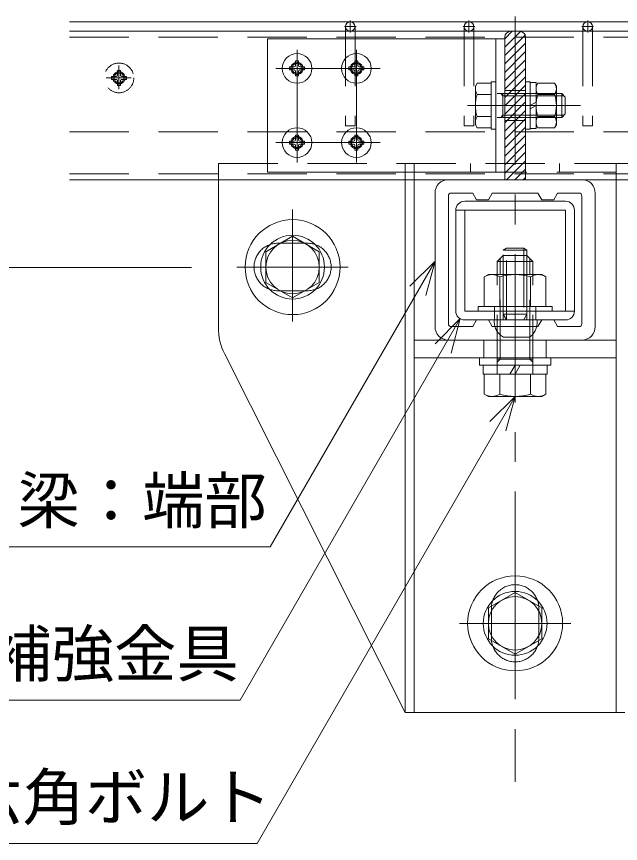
# Model space of a CAD drawing. Units: millimetres, scale not verified. Extents: x -4000 to 4000, y -2770 to 2770.
# Drawn here: x -651 to -244, y -1482 to -925 of the extents above; entities that cross this region are included whole.
import ezdxf
from ezdxf.enums import TextEntityAlignment as Align

# ---------------------------------------------------------------- set-up
doc = ezdxf.new("R2010")
doc.units = ezdxf.units.MM
doc.header["$LTSCALE"] = 20
for name, pattern in [('CHAIN1', [8, 5, -1, 1, -1]), ('DASHED1', [1.8, 1.2, -0.6]), ('DASHED2', [3, 2, -1])]:
    doc.linetypes.add(name, pattern=pattern)
for name, color, linetype, lineweight in [('0-F_1-8', 3, 'Continuous', 9), ('1-3_寸法', 3, 'DASHED2', 9), ('1-4_2-5', 6, 'DASHED2', 9), ('1-5_2-4', 2, 'DASHED2', 9), ('1-7_2-1', 5, 'DASHED2', 9), ('1-8_2-3', 7, 'Continuous', 9), ('1-9_2-9', 2, 'DASHED2', 9), ('1-A_文字-2', 5, 'DASHED2', 9), ('2-0_2-7', 7, 'Continuous', 9), ('2-1_2-8', 3, 'Continuous', 9)]:
    doc.layers.add(name, color=color, linetype=linetype, lineweight=lineweight)
doc.styles.add('ＭＳ ゴシック', font='')
doc.styles.get('ＭＳ ゴシック').set_extended_font_data('MS Gothic')

msp = doc.modelspace()

# ---------------------------------------------------------------- linework, layer by layer
at = {"layer": '1-3_寸法', "linetype": 'CHAIN1'}
for p, q in [((-462.09, -951.47), (-462.09, -967.22)), ((-422.09, -951.47), (-422.09, -967.22)), ((-582.08, -957.87), (-582.08, -973.62)), ((-453.4, -959.72), (-470.2, -959.72)), ((-413.4, -959.72), (-430.2, -959.72)), ((-590.77, -966.12), (-573.97, -966.12)), ((-271, -984.72), (-347.29, -984.72)), ((-462.09, -1001.47), (-462.09, -1017.22)), ((-422.09, -1001.47), (-422.09, -1017.22)), ((-453.4, -1009.72), (-470.2, -1009.72)), ((-413.4, -1009.72), (-430.2, -1009.72)), ((-465.08, -1054.7), (-465.08, -1130.3)), ((-427.56, -1093.62), (-502.59, -1093.62)), ((-315.08, -1294.7), (-315.08, -1370.3)), ((-277.56, -1333.62), (-352.59, -1333.62))]:
    msp.add_line(p, q, dxfattribs=at)
at = {"layer": '1-3_寸法', "color": 2, "linetype": 'Continuous'}
for p, q in [((-463.09, -954.64), (-461.09, -954.64)), ((-463.09, -954.64), (-463.09, -957.74)), ((-461.09, -954.64), (-461.09, -957.74)), ((-423.09, -954.64), (-421.09, -954.64)), ((-423.09, -954.64), (-423.09, -957.74)), ((-421.09, -954.64), (-421.09, -957.74)), ((-467.19, -958.74), (-464.09, -958.74)), ((-467.19, -960.74), (-467.19, -958.74)), ((-467.19, -960.74), (-464.09, -960.74)), ((-463.09, -964.84), (-463.09, -961.74)), ((-461.09, -964.84), (-461.09, -961.74)), ((-456.99, -958.74), (-460.09, -958.74)), ((-456.99, -960.74), (-460.09, -960.74)), ((-456.99, -958.74), (-456.99, -960.74)), ((-427.19, -958.74), (-424.09, -958.74)), ((-427.19, -960.74), (-427.19, -958.74)), ((-427.19, -960.74), (-424.09, -960.74)), ((-423.09, -964.84), (-423.09, -961.74)), ((-421.09, -964.84), (-421.09, -961.74)), ((-416.99, -958.74), (-420.09, -958.74)), ((-416.99, -960.74), (-420.09, -960.74)), ((-416.99, -958.74), (-416.99, -960.74)), ((-461.09, -964.84), (-463.09, -964.84)), ((-421.09, -964.84), (-423.09, -964.84)), ((-463.09, -1004.64), (-461.09, -1004.64)), ((-463.09, -1004.64), (-463.09, -1007.74)), ((-461.09, -1004.64), (-461.09, -1007.74)), ((-423.09, -1004.64), (-421.09, -1004.64)), ((-423.09, -1004.64), (-423.09, -1007.74)), ((-421.09, -1004.64), (-421.09, -1007.74)), ((-467.19, -1008.74), (-464.09, -1008.74)), ((-467.19, -1010.74), (-467.19, -1008.74)), ((-467.19, -1010.74), (-464.09, -1010.74)), ((-463.09, -1014.84), (-463.09, -1011.74)), ((-461.09, -1014.84), (-461.09, -1011.74)), ((-456.99, -1008.74), (-460.09, -1008.74)), ((-456.99, -1010.74), (-460.09, -1010.74)), ((-456.99, -1008.74), (-456.99, -1010.74)), ((-427.19, -1008.74), (-424.09, -1008.74)), ((-427.19, -1010.74), (-427.19, -1008.74)), ((-427.19, -1010.74), (-424.09, -1010.74)), ((-423.09, -1014.84), (-423.09, -1011.74)), ((-421.09, -1014.84), (-421.09, -1011.74)), ((-416.99, -1008.74), (-420.09, -1008.74)), ((-416.99, -1010.74), (-420.09, -1010.74)), ((-416.99, -1008.74), (-416.99, -1010.74)), ((-461.09, -1014.84), (-463.09, -1014.84)), ((-421.09, -1014.84), (-423.09, -1014.84))]:
    msp.add_line(p, q, dxfattribs=at)
at = {"layer": '1-3_寸法', "color": 2, "linetype": 'DASHED1'}
for p, q in [((-581.08, -961.04), (-583.08, -961.04)), ((-583.08, -961.04), (-583.08, -964.14)), ((-581.08, -961.04), (-581.08, -964.14)), ((-587.18, -965.14), (-587.18, -967.14)), ((-587.18, -965.14), (-584.08, -965.14)), ((-587.18, -967.14), (-584.08, -967.14)), ((-583.08, -971.24), (-583.08, -968.14)), ((-581.08, -971.24), (-581.08, -968.14)), ((-576.98, -965.14), (-580.08, -965.14)), ((-576.98, -967.14), (-580.08, -967.14)), ((-576.98, -967.14), (-576.98, -965.14)), ((-583.08, -971.24), (-581.08, -971.24))]:
    msp.add_line(p, q, dxfattribs=at)
at = {"layer": '1-3_寸法', "color": 4, "linetype": 'Continuous'}
for p, q in [((-308.08, -968.72), (-304.88, -968.72)), ((-308.08, -1000.72), (-308.08, -968.72)), ((-304.88, -1000.72), (-304.88, -968.72)), ((-304.88, -969.32), (-300.88, -969.32)), ((-300.88, -1000.12), (-300.88, -969.32)), ((-341.88, -997.72), (-341.88, -971.72)), ((-299.72, -969.71), (-300.88, -971.72)), ((-288.44, -969.71), (-299.72, -969.71)), ((-288.44, -969.71), (-287.28, -971.72)), ((-287.28, -997.72), (-287.28, -971.72)), ((-331.28, -977.21), (-340.72, -977.21)), ((-288.44, -977.21), (-299.72, -977.21)), ((-287.28, -976.72), (-283.68, -976.72)), ((-287.28, -978.22), (-282.18, -978.22)), ((-283.68, -976.72), (-281.28, -979.12)), ((-283.68, -992.72), (-283.68, -976.72)), ((-281.28, -990.32), (-281.28, -979.12)), ((-304.88, -984.72), (-300.88, -982.41)), ((-304.88, -987.03), (-300.88, -984.72)), ((-287.28, -991.22), (-282.18, -991.22)), ((-283.68, -992.72), (-281.28, -990.32)), ((-331.28, -992.22), (-340.72, -992.22)), ((-288.44, -992.22), (-299.72, -992.22)), ((-287.28, -992.72), (-283.68, -992.72)), ((-340.72, -999.73), (-341.88, -997.72)), ((-331.28, -999.73), (-340.72, -999.73)), ((-328.08, -1000.72), (-331.28, -1000.72)), ((-308.08, -1000.72), (-304.88, -1000.72)), ((-304.88, -1000.12), (-300.88, -1000.12)), ((-299.72, -999.73), (-300.88, -997.72)), ((-288.44, -999.73), (-299.72, -999.73)), ((-288.44, -999.73), (-287.28, -997.72)), ((-307.08, -1085.72), (-323.08, -1085.72)), ((-303.08, -1089.72), (-307.08, -1085.72)), ((-327.08, -1098.62), (-327.08, -1089.72)), ((-325.08, -1098.62), (-325.08, -1087.72)), ((-305.08, -1098.62), (-305.08, -1087.72)), ((-303.08, -1098.62), (-303.08, -1089.72)), ((-291.08, -1154.72), (-291.08, -1159.72)), ((-291.08, -1159.72), (-339.08, -1159.72)), ((-315.08, -1159.72), (-318.54, -1165.72)), ((-311.61, -1159.72), (-315.08, -1165.72)), ((-293.58, -1159.72), (-293.58, -1165.72)), ((-335.86, -1165.72), (-335.86, -1179.11)), ((-325.47, -1165.72), (-325.47, -1179.11)), ((-304.69, -1165.72), (-304.69, -1179.11)), ((-294.29, -1165.72), (-294.29, -1179.11)), ((-335.86, -1179.11), (-333.08, -1180.72)), ((-297.08, -1180.72), (-333.08, -1180.72)), ((-294.29, -1179.11), (-297.08, -1180.72))]:
    msp.add_line(p, q, dxfattribs=at)
at = {"layer": '1-3_寸法', "color": 4}
for p, q in [((-287.28, -976.72), (-331.28, -976.72)), ((-323.28, -978.22), (-324.78, -976.72)), ((-323.28, -976.72), (-323.28, -992.72)), ((-287.28, -978.22), (-323.28, -978.22)), ((-323.28, -991.22), (-324.78, -992.72)), ((-287.28, -991.22), (-323.28, -991.22)), ((-287.28, -992.72), (-331.28, -992.72)), ((-327.08, -1165.72), (-327.08, -1098.62)), ((-325.08, -1155.72), (-325.08, -1098.62)), ((-305.08, -1155.72), (-305.08, -1098.62)), ((-303.08, -1165.72), (-303.08, -1098.62)), ((-327.08, -1155.72), (-303.08, -1155.72)), ((-325.08, -1155.72), (-327.08, -1157.72)), ((-305.08, -1155.72), (-303.08, -1157.72))]:
    msp.add_line(p, q, dxfattribs=at)
at = {"layer": '1-3_寸法', "color": 6}
for p, q in [((-323.08, -1082.19), (-320.84, -1080.9)), ((-323.08, -1082.19), (-307.08, -1082.19)), ((-323.08, -1125.34), (-323.08, -1082.19)), ((-320.84, -1080.9), (-309.32, -1080.9)), ((-320.84, -1129.22), (-320.84, -1080.9)), ((-309.32, -1080.9), (-309.32, -1129.22)), ((-307.08, -1082.19), (-309.32, -1080.9)), ((-307.08, -1082.19), (-307.08, -1125.34)), ((-323.08, -1125.34), (-307.08, -1125.34)), ((-320.84, -1129.22), (-323.08, -1125.34)), ((-309.32, -1129.22), (-307.08, -1125.34)), ((-329.15, -1129.22), (-300.3, -1129.22)), ((-329.15, -1130.83), (-329.15, -1129.22)), ((-300.3, -1131.2), (-300.3, -1129.22)), ((-322.92, -1140.74), (-305.33, -1140.74))]:
    msp.add_line(p, q, dxfattribs=at)
at = {"layer": '1-3_寸法', "color": 4, "linetype": 'Continuous'}
for points in [[(-328.08, -1000.72), (-328.08, -968.72), (-331.28, -968.72), (-331.28, -1000.72)], [(-331.28, -969.71), (-340.72, -969.71), (-341.88, -971.72)], [(-303.08, -1089.72), (-327.08, -1089.72), (-323.08, -1085.72)], [(-291.08, -1154.72), (-339.08, -1154.72), (-339.08, -1159.72)], [(-336.58, -1159.72), (-336.58, -1165.72), (-293.58, -1165.72)]]:
    msp.add_lwpolyline(points, dxfattribs=at)
at = {"layer": '1-3_寸法', "color": 7, "linetype": 'Continuous'}
for points in [[(-465.08, -1114.41), (-447.08, -1104.01), (-447.08, -1083.23), (-465.08, -1072.84), (-483.08, -1083.23), (-483.08, -1104.01)], [(-315.08, -1354.41), (-297.08, -1344.01), (-297.08, -1323.23), (-315.08, -1312.84), (-333.08, -1323.23), (-333.08, -1344.01)]]:
    msp.add_lwpolyline(points, close=True, dxfattribs=at)
at = {"layer": '1-3_寸法', "color": 2, "linetype": 'Continuous'}
for centre in [(-462.09, -959.74), (-422.09, -959.74), (-462.09, -1009.74), (-422.09, -1009.74)]:
    msp.add_circle(centre, 10, dxfattribs=at)
at = {"layer": '1-3_寸法', "color": 2, "linetype": 'DASHED1'}
msp.add_circle((-582.08, -966.14), 10, dxfattribs=at)
at = {"layer": '1-3_寸法', "color": 2}
for centre, radius in [((-462.09, -959.72), 4.1), ((-462.09, -959.72), 3.3), ((-422.09, -959.72), 4.1), ((-422.09, -959.72), 3.3), ((-582.08, -966.12), 4.1), ((-582.08, -966.12), 3.3), ((-462.09, -1009.72), 4.1), ((-462.09, -1009.72), 3.3), ((-422.09, -1009.72), 4.1), ((-422.09, -1009.72), 3.3)]:
    msp.add_circle(centre, radius, dxfattribs=at)
at = {"layer": '1-3_寸法', "color": 7, "linetype": 'Continuous'}
for centre, radius in [((-465.08, -1093.62), 32), ((-465.08, -1093.62), 21.5), ((-465.08, -1093.62), 18), ((-315.08, -1333.62), 32), ((-315.08, -1333.62), 21.5), ((-315.08, -1333.62), 18)]:
    msp.add_circle(centre, radius, dxfattribs=at)
at = {"layer": '1-3_寸法', "color": 2, "linetype": 'Continuous'}
for centre, start, end in [((-464.09, -957.74), 270, 0), ((-460.09, -957.74), 180, 270), ((-424.09, -957.74), 270, 0), ((-420.09, -957.74), 180, 270), ((-464.09, -961.74), 0, 90), ((-460.09, -961.74), 90, 180), ((-424.09, -961.74), 0, 90), ((-420.09, -961.74), 90, 180), ((-464.09, -1007.74), 270, 0), ((-460.09, -1007.74), 180, 270), ((-424.09, -1007.74), 270, 0), ((-420.09, -1007.74), 180, 270), ((-464.09, -1011.74), 0, 90), ((-460.09, -1011.74), 90, 180), ((-424.09, -1011.74), 0, 90), ((-420.09, -1011.74), 90, 180)]:
    msp.add_arc(centre, 1, start, end, dxfattribs=at)
at = {"layer": '1-3_寸法', "color": 2, "linetype": 'DASHED1'}
for centre, start, end in [((-584.08, -964.14), 270, 0), ((-584.08, -968.14), 0, 90), ((-580.08, -964.14), 180, 270), ((-580.08, -968.14), 90, 180)]:
    msp.add_arc(centre, 1, start, end, dxfattribs=at)
at = {"layer": '1-3_寸法', "color": 4, "linetype": 'Continuous'}
for centre, radius, start, end in [((-335.23, -973.46), 6.64, 145.6157, 214.3843), ((-294.23, -973.46), 6.64, 145.6157, 214.3843), ((-293.92, -973.46), 6.64, 325.6157, 34.3843), ((-317.04, -984.72), 24.84, 162.412, 197.588), ((-276.04, -984.72), 24.84, 162.412, 197.588), ((-312.12, -984.72), 24.84, 342.4121, 17.5879), ((-335.23, -995.98), 6.64, 145.6157, 214.3843), ((-294.23, -995.98), 6.64, 145.6157, 214.3843), ((-293.92, -995.98), 6.64, 325.6157, 34.3843), ((-330.67, -1171.52), 9.2, 235.6157, 304.3843), ((-315.08, -1146.33), 34.39, 252.412, 287.5879), ((-299.49, -1171.52), 9.2, 235.6157, 304.3843)]:
    msp.add_arc(centre, radius, start, end, dxfattribs=at)
at = {"layer": '1-3_寸法', "color": 6}
for centre, start, end in [((-317.59, -1130.48), 178.2448, 242.5513), ((-311.87, -1131.2), 304.4128, 0)]:
    msp.add_arc(centre, 11.56, start, end, dxfattribs=at)
at = {"layer": '1-4_2-5', "linetype": 'Continuous'}
msp.add_line((316.92, -928.32), (-615.49, -928.32), dxfattribs=at)
at = {"layer": '1-4_2-5', "color": 3, "linetype": 'CHAIN1'}
for p, q in [((-426.18, -927.53), (-426.18, -935.49)), ((-346.18, -927.53), (-346.18, -935.49)), ((-266.18, -927.53), (-266.18, -935.49)), ((-430.11, -931.52), (-422.23, -931.52)), ((-350.11, -931.52), (-342.23, -931.52)), ((-270.11, -931.52), (-262.23, -931.52))]:
    msp.add_line(p, q, dxfattribs=at)
at = {"layer": '1-4_2-5'}
for p, q in [((-429.38, -931.62), (-429.38, -998.42)), ((-422.98, -931.62), (-422.98, -998.42)), ((-349.38, -931.62), (-349.38, -998.42)), ((-342.98, -931.62), (-342.98, -998.42)), ((-269.38, -931.62), (-269.38, -998.42)), ((-262.98, -931.62), (-262.98, -998.42)), ((-422.98, -998.42), (-429.38, -998.42)), ((-342.98, -998.42), (-349.38, -998.42)), ((-262.98, -998.42), (-269.38, -998.42))]:
    msp.add_line(p, q, dxfattribs=at)
at = {"layer": '1-4_2-5', "linetype": 'Continuous'}
for centre in [(-426.18, -931.52), (-346.18, -931.52), (-266.18, -931.52)]:
    msp.add_circle(centre, 3.2, dxfattribs=at)
at = {"layer": '1-5_2-4'}
for p, q in [((-615.49, -928.42), (316.92, -928.42)), ((-615.49, -938.72), (266.92, -938.72)), ((-615.49, -1002.42), (316.92, -1002.42)), ((-615.49, -1030.72), (266.92, -1030.72))]:
    msp.add_line(p, q, dxfattribs=at)
at = {"layer": '1-5_2-4', "linetype": 'Continuous'}
for p, q in [((-615.49, -934.72), (266.92, -934.72)), ((-615.49, -1034.72), (-322.08, -1034.72)), ((-308.08, -1034.72), (266.92, -1034.72))]:
    msp.add_line(p, q, dxfattribs=at)
at = {"layer": '1-7_2-1'}
for p, q in [((-515.08, -1023.72), (-115.08, -1023.72)), ((-515.08, -1034.72), (-515.08, -1023.72)), ((-389.08, -1034.72), (-389.08, -1023.72)), ((-383.08, -1034.72), (-383.08, -1023.72)), ((-345.08, -1023.72), (-345.08, -1029.72)), ((-285.08, -1023.72), (-285.08, -1029.72)), ((-247.08, -1034.72), (-247.08, -1023.72)), ((-247.08, -1029.72), (-383.08, -1029.72)), ((-455.08, -1077.52), (-475.08, -1077.52)), ((-455.08, -1109.52), (-475.08, -1109.52)), ((-336.08, -1142.72), (-336.08, -1154.72)), ((-294.08, -1142.72), (-294.08, -1154.72)), ((-331.08, -1323.52), (-331.08, -1343.52)), ((-299.08, -1323.52), (-299.08, -1343.52))]:
    msp.add_line(p, q, dxfattribs=at)
at = {"layer": '1-7_2-1', "linetype": 'Continuous'}
for p, q in [((-515.08, -1134.21), (-515.08, -1034.72)), ((-389.08, -1034.72), (-389.08, -1393.72)), ((-383.08, -1034.72), (-383.08, -1393.72)), ((-247.08, -1034.72), (-247.08, -1393.72)), ((-383.08, -1142.72), (-247.08, -1142.72)), ((-510.8, -1152.21), (-389.08, -1393.72)), ((-383.08, -1154.72), (-247.08, -1154.72)), ((-389.08, -1393.72), (-241.08, -1393.72))]:
    msp.add_line(p, q, dxfattribs=at)
at = {"layer": '1-7_2-1'}
for centre, start, end in [((-475.08, -1093.52), 90, 180), ((-455.08, -1093.52), 0, 90), ((-475.08, -1093.52), 180, 270), ((-455.08, -1093.52), 270, 0), ((-315.08, -1323.52), 90, 180), ((-315.08, -1323.52), 0, 90), ((-315.08, -1343.52), 180, 270), ((-315.08, -1343.52), 270, 0)]:
    msp.add_arc(centre, 16, start, end, dxfattribs=at)
at = {"layer": '1-7_2-1', "linetype": 'Continuous'}
msp.add_arc((-475.08, -1134.21), 40, 180, 206.7481, dxfattribs=at)
at = {"layer": '1-8_2-3', "color": 3, "linetype": 'CHAIN1'}
for p, q in [((-315.08, -924.79), (-315.08, -1440.43)), ((-303.8, -984.72), (-327.91, -984.72))]:
    msp.add_line(p, q, dxfattribs=at)
at = {"layer": '1-8_2-3', "color": 3}
for p, q in [((-322.08, -939.75), (-317.04, -934.72)), ((-322.08, -945.41), (-311.44, -934.77)), ((-322.08, -951.07), (-308.33, -937.32)), ((-322.08, -956.72), (-308.08, -942.72)), ((-322.08, -962.38), (-308.08, -948.38)), ((-322.08, -968.04), (-308.08, -954.04)), ((-322.08, -973.69), (-308.08, -959.69)), ((-322.08, -979.35), (-308.08, -965.35)), ((-322.08, -985.01), (-308.08, -971.01)), ((-322.08, -990.66), (-308.08, -976.66)), ((-322.08, -996.32), (-308.08, -982.32)), ((-322.08, -1001.98), (-308.08, -987.98)), ((-322.08, -1007.64), (-308.08, -993.64)), ((-322.08, -1013.29), (-308.08, -999.29)), ((-322.08, -1018.95), (-308.08, -1004.95)), ((-322.08, -1024.61), (-308.08, -1010.61)), ((-322.08, -1030.26), (-308.08, -1016.26)), ((-320.88, -1034.72), (-308.08, -1021.92)), ((-315.22, -1034.72), (-308.08, -1027.58)), ((-309.56, -1034.72), (-308.08, -1033.23))]:
    msp.add_line(p, q, dxfattribs=at)
at = {"layer": '1-8_2-3'}
for p, q in [((-312.08, -934.72), (-318.08, -934.72)), ((-322.08, -938.72), (-322.08, -1034.72)), ((-308.08, -938.72), (-308.08, -1034.72)), ((-270.08, -1034.72), (-360.08, -1034.72)), ((-369.08, -1133.72), (-369.08, -1043.72)), ((-360.08, -1131.72), (-360.08, -1045.72)), ((-358.08, -1043.72), (-343.68, -1043.72)), ((-341.08, -1048.22), (-343.68, -1043.72)), ((-333.08, -1048.22), (-330.48, -1043.72)), ((-330.48, -1043.72), (-299.68, -1043.72)), ((-297.08, -1048.22), (-299.68, -1043.72)), ((-289.08, -1048.22), (-286.48, -1043.72)), ((-272.08, -1043.72), (-286.48, -1043.72)), ((-270.08, -1045.72), (-270.08, -1131.72)), ((-261.08, -1133.72), (-261.08, -1043.72)), ((-341.08, -1048.22), (-333.08, -1048.22)), ((-289.08, -1048.22), (-297.08, -1048.22)), ((-297.08, -1048.22), (-289.08, -1048.22)), ((-341.08, -1129.22), (-343.68, -1133.72)), ((-341.08, -1129.22), (-333.08, -1129.22)), ((-333.08, -1129.22), (-330.48, -1133.72)), ((-297.08, -1129.22), (-299.68, -1133.72)), ((-289.08, -1129.22), (-297.08, -1129.22)), ((-297.08, -1129.22), (-289.08, -1129.22)), ((-289.08, -1129.22), (-286.48, -1133.72)), ((-358.08, -1133.72), (-343.68, -1133.72)), ((-330.48, -1133.72), (-299.68, -1133.72)), ((-272.08, -1133.72), (-286.48, -1133.72)), ((-360.08, -1142.72), (-270.08, -1142.72))]:
    msp.add_line(p, q, dxfattribs=at)
at = {"layer": '1-8_2-3', "linetype": 'DASHED2'}
for p, q in [((-322.08, -974.72), (-308.08, -974.72)), ((-322.08, -994.72), (-308.08, -994.72))]:
    msp.add_line(p, q, dxfattribs=at)
at = {"layer": '1-8_2-3'}
for centre, radius, start, end in [((-318.08, -938.72), 4, 90, 180), ((-312.08, -938.72), 4, 0, 90), ((-360.08, -1043.72), 9, 90, 180), ((-270.08, -1043.72), 9, 0, 90), ((-358.08, -1045.72), 2, 90, 180), ((-272.08, -1045.72), 2, 0, 90), ((-360.08, -1133.72), 9, 180, 270), ((-358.08, -1131.72), 2, 180, 270), ((-272.08, -1131.72), 2, 270, 0), ((-270.08, -1133.72), 9, 270, 0)]:
    msp.add_arc(centre, radius, start, end, dxfattribs=at)
at = {"layer": '1-9_2-9', "linetype": 'Continuous'}
for p, q in [((-281.08, -1049.22), (-349.08, -1049.22)), ((-355.08, -1055.22), (-281.08, -1055.22)), ((-355.08, -1123.22), (-355.08, -1055.22)), ((-349.08, -1055.22), (-349.08, -1123.22)), ((-281.08, -1055.22), (-281.08, -1123.22)), ((-275.08, -1123.22), (-275.08, -1055.22)), ((-335.86, -1100.23), (-333.08, -1098.62)), ((-335.86, -1100.23), (-335.86, -1120.22)), ((-297.08, -1098.62), (-333.08, -1098.62)), ((-325.47, -1100.23), (-325.47, -1120.22)), ((-304.69, -1100.23), (-304.69, -1120.22)), ((-294.29, -1100.23), (-297.08, -1098.62)), ((-294.29, -1100.23), (-294.29, -1120.22)), ((-349.08, -1123.22), (-275.08, -1123.22)), ((-340.08, -1120.22), (-340.08, -1123.22)), ((-349.08, -1129.22), (-281.08, -1129.22))]:
    msp.add_line(p, q, dxfattribs=at)
at = {"layer": '1-9_2-9'}
for p, q in [((-294.29, -1120.22), (-335.86, -1120.22)), ((-329.08, -1120.22), (-329.08, -1129.22)), ((-323.08, -1120.22), (-323.08, -1129.22)), ((-307.08, -1120.22), (-307.08, -1129.22)), ((-301.08, -1120.22), (-301.08, -1129.22))]:
    msp.add_line(p, q, dxfattribs=at)
at = {"layer": '1-9_2-9', "linetype": 'Continuous'}
msp.add_lwpolyline([(-340.08, -1120.22), (-290.08, -1120.22), (-290.08, -1123.22)], dxfattribs=at)
for centre, radius, start, end in [((-349.08, -1055.22), 6, 90, 180), ((-281.08, -1055.22), 6, 0, 90), ((-330.67, -1107.82), 9.2, 55.6157, 124.3842), ((-315.08, -1133.01), 34.39, 72.412, 107.588), ((-299.49, -1107.82), 9.2, 55.6157, 124.3842), ((-349.08, -1123.22), 6, 180, 270), ((-281.08, -1123.22), 6, 270, 0)]:
    msp.add_arc(centre, radius, start, end, dxfattribs=at)
at = {"layer": '1-A_文字-2', "linetype": 'Continuous'}
for p, q in [((-328.08, -939.72), (-328.08, -1029.72)), ((-322.08, -939.72), (-322.08, -1029.72)), ((-322.08, -1029.72), (-482.08, -1029.72)), ((-322.08, -1029.72), (-385.08, -1029.72))]:
    msp.add_line(p, q, dxfattribs=at)
at = {"layer": '1-A_文字-2', "color": 3, "linetype": 'CHAIN1'}
for p, q in [((-462.08, -947.21), (-462.08, -1023.02)), ((-422.08, -947.21), (-422.08, -1023.02)), ((-476.42, -959.72), (-405.95, -959.72)), ((-476.42, -1009.72), (-405.95, -1009.72))]:
    msp.add_line(p, q, dxfattribs=at)
at = {"layer": '1-A_文字-2', "linetype": 'Continuous'}
msp.add_lwpolyline([(-322.08, -939.72), (-482.08, -939.72), (-482.08, -1029.72)], dxfattribs=at)
at = {"layer": '2-0_2-7', "color": 3}
msp.add_line((-677.22, -1093.82), (-533.26, -1093.82), dxfattribs=at)
at = {"layer": '2-1_2-8'}
for p, q in [((-369.08, -1089.49), (-480.24, -1282.03)), ((-369.08, -1089.49), (-386.05, -1106.46)), ((-369.08, -1089.49), (-375.29, -1112.67)), ((-352.02, -1128.32), (-500.37, -1385.26)), ((-352.02, -1128.32), (-368.99, -1145.29)), ((-352.02, -1128.32), (-358.23, -1151.5)), ((-315.08, -1180.72), (-488.96, -1481.89)), ((-315.08, -1180.72), (-332.05, -1197.69)), ((-315.08, -1180.72), (-321.29, -1203.9)), ((-480.24, -1282.03), (-659.48, -1282.03)), ((-500.37, -1385.26), (-721.59, -1385.26)), ((-488.96, -1481.89), (-857.81, -1481.89))]:
    msp.add_line(p, q, dxfattribs=at)

# ---------------------------------------------------------------- texts
at = {"layer": '0-F_1-8', "color": 4, "style": 'ＭＳ ゴシック'}
for s, p in [('梁：端部', (-650.45, -1275.44)), ('梁補強金具', (-711.35, -1378.67)), ('Ｍ12ｘ40六角ボルト', (-856.89, -1475.3))]:
    msp.add_text(s, height=30.79, dxfattribs=at).set_placement(p, align=Align.BOTTOM_LEFT)

doc.saveas('drawing.dxf')
